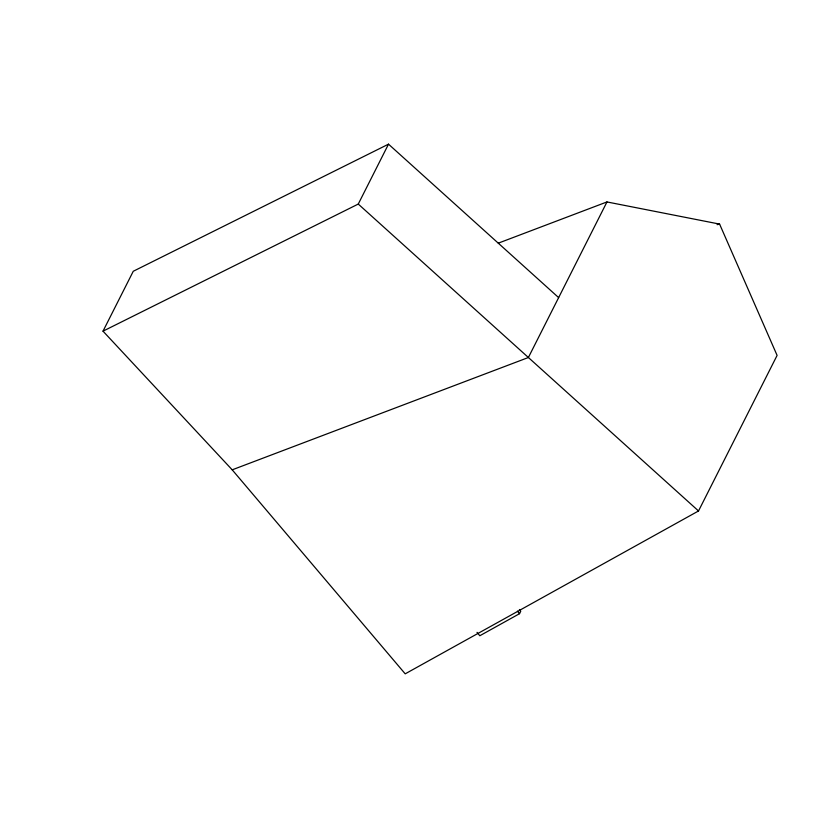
<?xml version="1.0" encoding="UTF-8"?>
<svg xmlns="http://www.w3.org/2000/svg" width="818" height="818" viewBox="0 0 818 818"><rect width="100%" height="100%" fill="white"/><g stroke="black" fill="none" stroke-linecap="round" stroke-linejoin="round"><path stroke-width="1.23" d="M498.295 243.161L606.966 201.944L719.595 224.101L777.1 355.401L698.521 510.964L405.207 673.838L232.21 469.829L103.017 331.157L133.262 271.269L388.509 144.162L558.643 297.619M103.017 331.157L358.264 204.06L388.509 144.162M606.966 201.944L528.387 357.507L232.21 469.829M477.017 632.355L479.808 635.75L519.522 613.694L520.769 611.22L519.379 609.522M717.11 224.653L719.595 224.101M358.264 204.06L698.521 510.964M517.426 611.148L519.522 613.694"/></g></svg>
